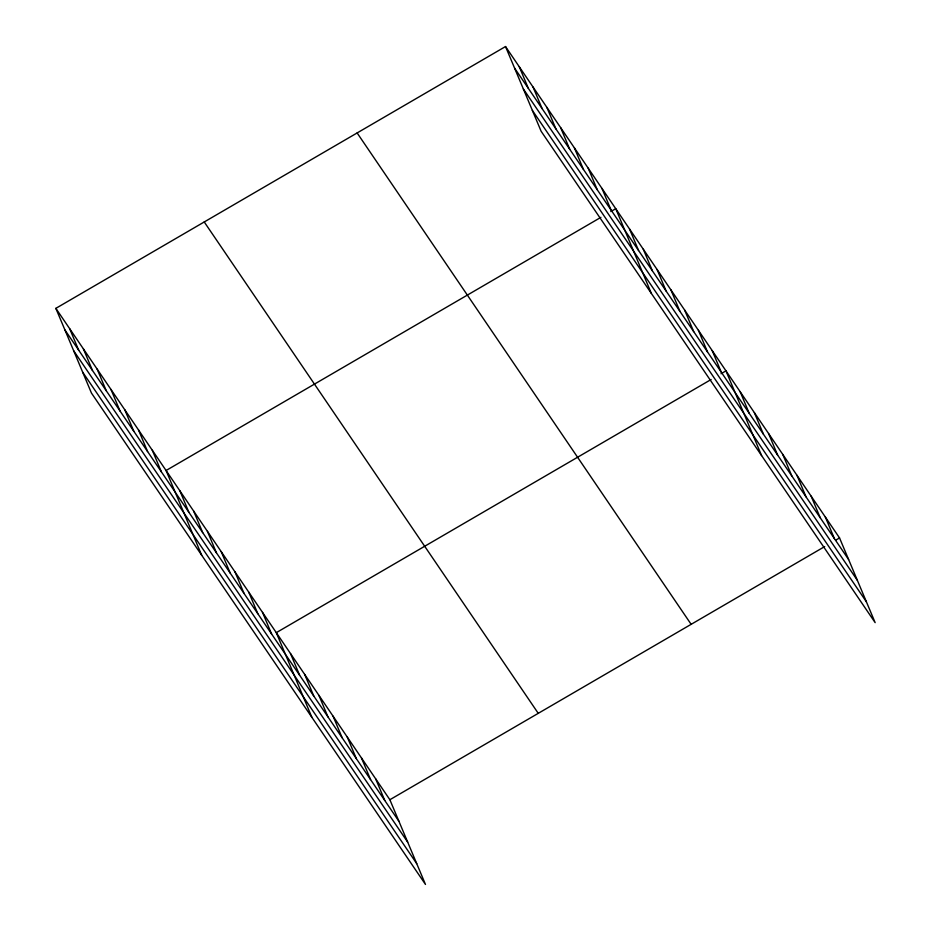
<?xml version="1.0" encoding="UTF-8"?>
<svg xmlns="http://www.w3.org/2000/svg" width="931" height="931" viewBox="0 0 931 931"><rect width="100%" height="100%" fill="white"/><g stroke="black" fill="none" stroke-linecap="round" stroke-linejoin="round"><path stroke-width="1.4" d="M55.848 308.359L389.868 799.729L425.479 884.45L91.459 393.068L55.848 308.359L505.521 46.55L839.541 537.932L875.152 622.641L541.132 131.271L505.521 46.55M600.902 217.342L166.079 470.504L201.69 555.225M610.806 211.581L615.752 208.707L651.363 293.416M711.133 379.499L276.298 632.661L311.908 717.382M721.025 373.738L725.971 370.864L761.581 455.573M389.868 799.729L824.703 546.567M835.829 540.096L839.541 537.932M514.587 68.126L848.607 559.508M523.35 88.957L857.37 580.339M532.369 110.428L866.389 601.81M357.132 132.947L691.151 624.329M204.238 221.962L538.258 713.344M64.926 329.935L398.934 821.317M73.677 350.766L407.697 842.148M82.708 372.237L416.716 863.619M825.343 517.042L834.409 538.618M811.145 496.165L820.223 517.741M796.948 475.276L806.025 496.851M782.75 454.398L791.827 475.974M768.564 433.509L777.629 455.084M754.366 412.631L763.432 434.207M740.168 391.742L749.234 413.317M712.192 350.591L721.269 372.167M698.413 330.319L707.49 351.895M684.634 310.058L693.711 331.634M670.855 289.785L679.933 311.361M657.077 269.513L666.154 291.089M643.298 249.24L652.375 270.816M629.531 228.979L638.596 250.555M601.973 188.434L611.039 210.01M588.194 168.162L597.26 189.738M574.415 147.901L583.481 169.477M560.637 127.628L569.702 149.204M546.858 107.356L555.923 128.932M533.079 87.083L542.145 108.671M519.3 66.823L528.366 88.398M375.67 778.851L384.747 800.427M361.472 757.962L370.55 779.538M347.286 737.084L356.352 758.66M333.089 716.195L342.154 737.771M318.891 695.317L327.956 716.893M304.693 674.428L313.759 696.004M290.495 653.55L299.573 675.126M262.519 612.4L271.596 633.976M248.74 592.128L257.817 613.704M234.973 571.855L244.038 593.431M221.194 551.583L230.26 573.159M207.415 531.322L216.481 552.898M193.636 511.049L202.702 532.625M179.858 490.777L188.923 512.353M152.3 450.243L161.366 471.819M138.521 429.971L147.587 451.547M124.742 409.698L133.808 431.274M110.964 389.437L120.029 411.013M97.185 369.165L106.25 390.741M83.406 348.892L92.472 370.468M69.627 328.62L78.693 350.196"/></g></svg>
